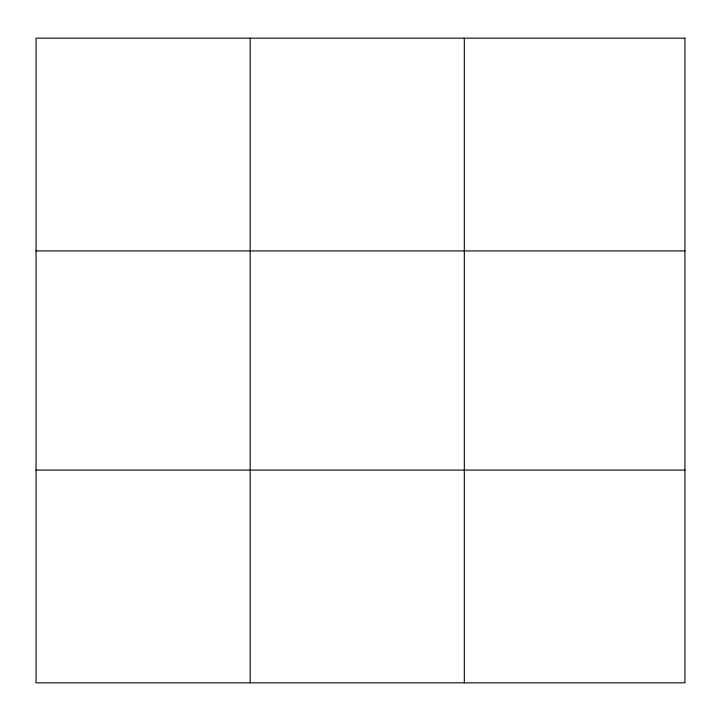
<?xml version="1.0" encoding="UTF-8"?>
<svg xmlns="http://www.w3.org/2000/svg" width="721" height="721" viewBox="0 0 721 721"><rect width="100%" height="100%" fill="white"/><g stroke="black" fill="none" stroke-linecap="round" stroke-linejoin="round"><path stroke-width="1.08" d="M250.187 682.832L250.187 38.168M464.324 682.832L464.324 38.168M36.05 250.908L684.95 250.908M36.05 470.092L684.95 470.092M684.95 38.168L684.95 682.832L36.05 682.832L36.05 38.168L684.95 38.168"/></g></svg>
